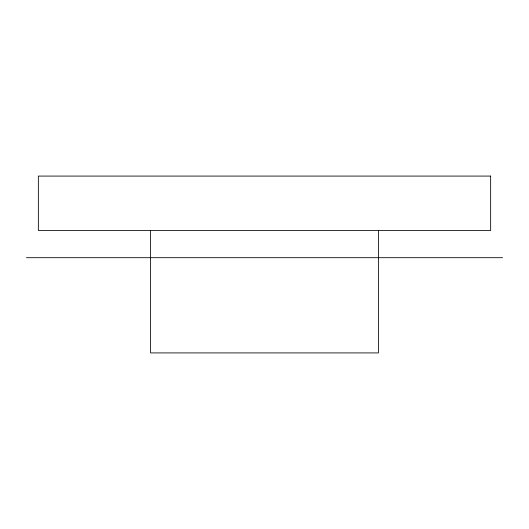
<?xml version="1.0" encoding="UTF-8"?>
<svg xmlns="http://www.w3.org/2000/svg" width="529" height="529" viewBox="0 0 529 529"><rect width="100%" height="100%" fill="white"/><g stroke="black" fill="none" stroke-linecap="round" stroke-linejoin="round"><path stroke-width="0.79" d="M26.45 257.696L502.55 257.696M378.427 230.492L378.427 352.916L150.573 352.916L150.573 230.492M490.647 176.084L38.352 176.084L38.352 230.492L490.647 230.492L490.647 176.084"/></g></svg>
